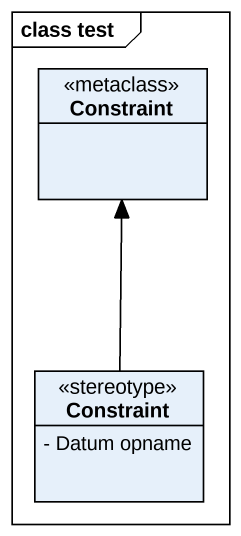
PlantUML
@startuml
mainframe class test
hide circle
hide empty members
skinparam classAttributeIconSize 0
class Constraint <<metaclass>>
class "Constraint" as Constraint_2 <<stereotype>> {
  - Datum opname
}
Constraint_2 -up-> Constraint
@enduml
